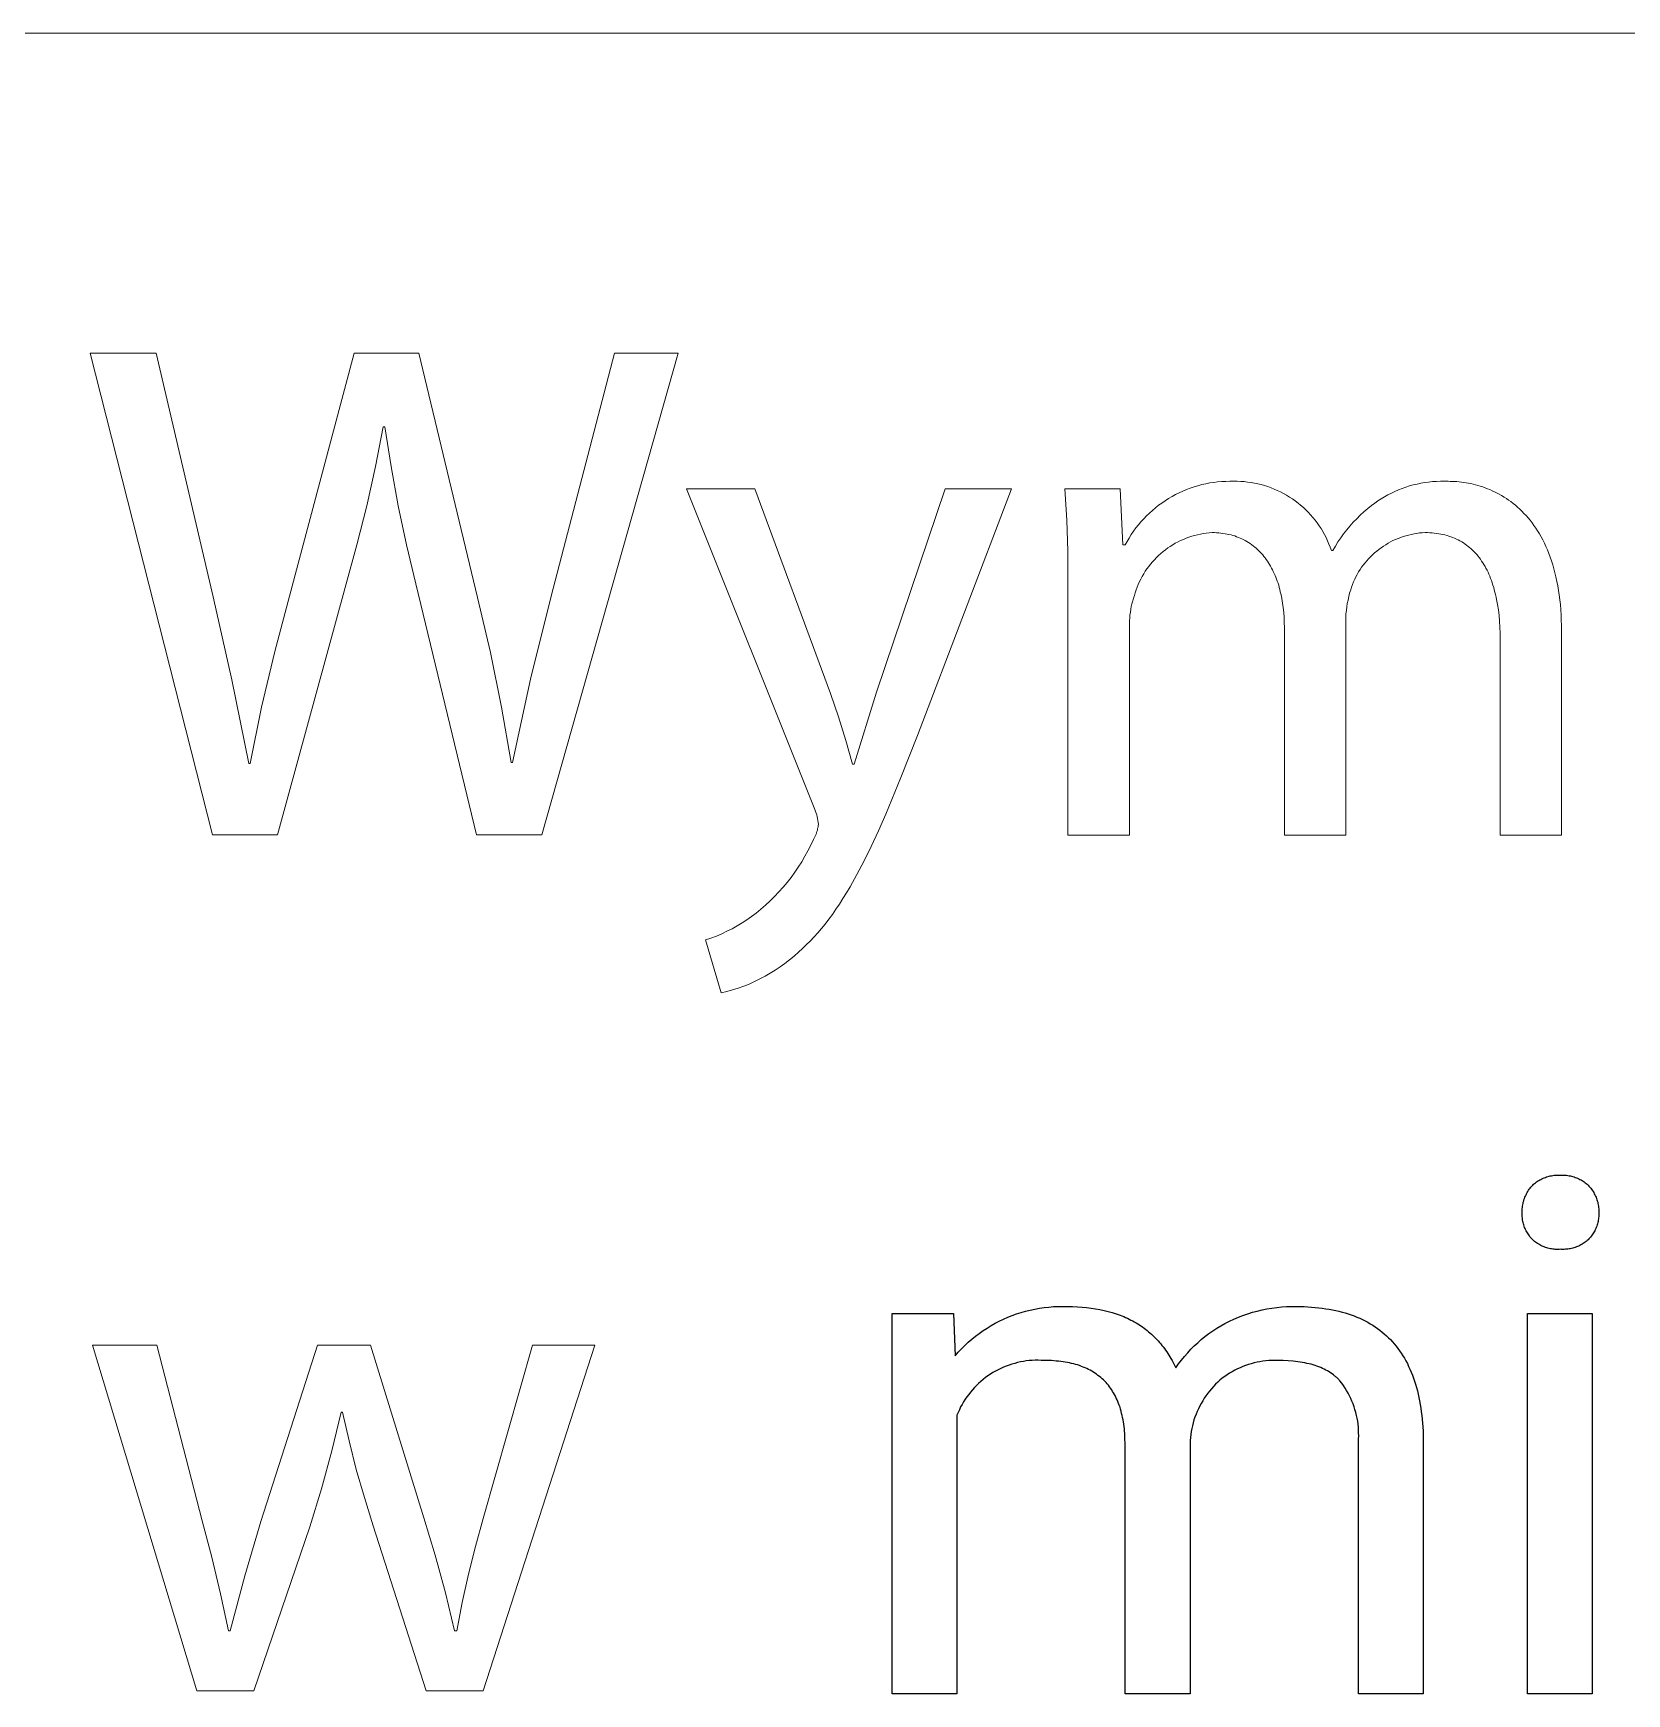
# Model space of a CAD drawing. Header units: millimetres. Extents: x -1576 to 3664, y -445 to 3215.
# Drawn here: x 3228.2 to 3345.2, y 18.5 to 140.3 of the extents above; entities that cross this region are included whole.
import ezdxf

# ---------------------------------------------------------------- set-up
doc = ezdxf.new("R2010")
doc.units = ezdxf.units.MM
doc.header["$MEASUREMENT"] = 0
doc.layers.add('Domyślny', color=7, linetype='Continuous', true_color=0x000000)

msp = doc.modelspace()

# ---------------------------------------------------------------- linework, layer by layer
at = {"layer": 'Domyślny', "color": 18, "lineweight": 15, "true_color": 0x000000}
for p, q in [((3659.29, 140.35), (1684.04, 140.35)), ((3241.35, 81.51), (3232.36, 116.86)), ((3232.36, 116.86), (3237.2, 116.86)), ((3237.2, 116.86), (3241.38, 98.98)), ((3247, 99.03), (3251.73, 116.86)), ((3251.73, 116.86), (3256.49, 116.86)), ((3256.49, 116.86), (3260.8, 98.93)), ((3275.53, 116.86), (3265.52, 81.51)), ((3266.2, 99.03), (3270.85, 116.86)), ((3270.85, 116.86), (3275.53, 116.86)), ((3253.88, 111.45), (3253.31, 108.55)), ((3254, 111.45), (3253.88, 111.45)), ((3254.45, 108.55), (3254, 111.45)), ((3253.31, 108.55), (3252.67, 105.66)), ((3254.98, 105.66), (3254.45, 108.55)), ((3313.98, 107.22), (3314.27, 107.28)), ((3314.27, 107.28), (3314.56, 107.34)), ((3314.56, 107.34), (3314.85, 107.38)), ((3314.85, 107.38), (3315.14, 107.42)), ((3315.14, 107.42), (3315.44, 107.45)), ((3315.44, 107.45), (3315.73, 107.46)), ((3315.73, 107.46), (3316.03, 107.47)), ((3316.03, 107.47), (3316.32, 107.47)), ((3316.32, 107.47), (3316.57, 107.47)), ((3316.57, 107.47), (3316.83, 107.46)), ((3316.83, 107.46), (3317.08, 107.44)), ((3317.08, 107.44), (3317.33, 107.41)), ((3317.33, 107.41), (3317.59, 107.38)), ((3317.59, 107.38), (3317.84, 107.33)), ((3317.84, 107.33), (3318.08, 107.28)), ((3318.08, 107.28), (3318.33, 107.22)), ((3329.5, 107.2), (3329.78, 107.26)), ((3329.78, 107.26), (3330.06, 107.32)), ((3330.06, 107.32), (3330.35, 107.37)), ((3330.35, 107.37), (3330.63, 107.41)), ((3330.63, 107.41), (3330.91, 107.44)), ((3330.91, 107.44), (3331.2, 107.46)), ((3331.2, 107.46), (3331.49, 107.47)), ((3331.49, 107.47), (3331.77, 107.47)), ((3331.77, 107.47), (3332.06, 107.47)), ((3332.06, 107.47), (3332.22, 107.46)), ((3332.22, 107.46), (3332.38, 107.46)), ((3332.38, 107.46), (3332.54, 107.45)), ((3332.54, 107.45), (3332.71, 107.44)), ((3332.71, 107.44), (3332.87, 107.42)), ((3332.87, 107.42), (3333.04, 107.41)), ((3333.04, 107.41), (3333.21, 107.38)), ((3333.21, 107.38), (3333.38, 107.36)), ((3333.38, 107.36), (3333.55, 107.32)), ((3333.55, 107.32), (3333.72, 107.29)), ((3333.72, 107.29), (3333.9, 107.25)), ((3333.9, 107.25), (3334.07, 107.21)), ((3285.52, 83.5), (3276.13, 106.9)), ((3276.13, 106.9), (3281.15, 106.9)), ((3281.15, 106.9), (3286.72, 91.89)), ((3290.09, 92), (3295.13, 106.9)), ((3300, 106.9), (3293.09, 88.8)), ((3295.13, 106.9), (3300, 106.9)), ((3304.06, 104.62), (3303.93, 106.91)), ((3303.93, 106.91), (3307.98, 106.91)), ((3307.98, 106.91), (3308.17, 102.79)), ((3311.04, 105.87), (3311.29, 106.04)), ((3311.29, 106.04), (3311.53, 106.2)), ((3311.53, 106.2), (3311.79, 106.35)), ((3311.79, 106.35), (3312.05, 106.49)), ((3312.05, 106.49), (3312.31, 106.62)), ((3312.31, 106.62), (3312.58, 106.74)), ((3312.58, 106.74), (3312.85, 106.86)), ((3312.85, 106.86), (3313.13, 106.96)), ((3313.13, 106.96), (3313.41, 107.06)), ((3313.41, 107.06), (3313.69, 107.14)), ((3313.69, 107.14), (3313.98, 107.22)), ((3318.33, 107.22), (3318.57, 107.15)), ((3318.57, 107.15), (3318.82, 107.07)), ((3318.82, 107.07), (3319.06, 106.99)), ((3319.06, 106.99), (3319.29, 106.89)), ((3319.29, 106.89), (3319.52, 106.79)), ((3319.52, 106.79), (3319.75, 106.68)), ((3319.75, 106.68), (3319.98, 106.56)), ((3319.98, 106.56), (3320.2, 106.44)), ((3320.2, 106.44), (3320.42, 106.31)), ((3320.42, 106.31), (3320.63, 106.17)), ((3320.63, 106.17), (3320.84, 106.02)), ((3326.91, 106.02), (3327.15, 106.18)), ((3327.15, 106.18), (3327.39, 106.33)), ((3327.39, 106.33), (3327.64, 106.47)), ((3327.64, 106.47), (3327.9, 106.6)), ((3327.9, 106.6), (3328.16, 106.72)), ((3328.16, 106.72), (3328.42, 106.83)), ((3328.42, 106.83), (3328.69, 106.94)), ((3328.69, 106.94), (3328.96, 107.03)), ((3328.96, 107.03), (3329.23, 107.12)), ((3329.23, 107.12), (3329.5, 107.2)), ((3334.07, 107.21), (3334.25, 107.16)), ((3334.25, 107.16), (3334.42, 107.11)), ((3334.42, 107.11), (3334.6, 107.05)), ((3334.6, 107.05), (3334.77, 106.99)), ((3334.77, 106.99), (3334.95, 106.92)), ((3334.95, 106.92), (3335.12, 106.85)), ((3335.12, 106.85), (3335.3, 106.77)), ((3335.3, 106.77), (3335.47, 106.69)), ((3335.47, 106.69), (3335.65, 106.6)), ((3335.65, 106.6), (3335.82, 106.51)), ((3335.82, 106.51), (3335.99, 106.41)), ((3335.99, 106.41), (3336.17, 106.31)), ((3336.17, 106.31), (3336.34, 106.2)), ((3336.34, 106.2), (3336.5, 106.09)), ((3336.5, 106.09), (3336.67, 105.97)), ((3252.67, 105.66), (3251.95, 102.79)), ((3255.59, 102.79), (3254.98, 105.66)), ((3309.71, 104.71), (3309.91, 104.92)), ((3309.91, 104.92), (3310.13, 105.13)), ((3310.13, 105.13), (3310.35, 105.33)), ((3310.35, 105.33), (3310.57, 105.52)), ((3310.57, 105.52), (3310.8, 105.7)), ((3310.8, 105.7), (3311.04, 105.87)), ((3320.84, 106.02), (3321.04, 105.87)), ((3321.04, 105.87), (3321.23, 105.71)), ((3321.23, 105.71), (3321.43, 105.54)), ((3321.43, 105.54), (3321.61, 105.37)), ((3321.61, 105.37), (3321.79, 105.19)), ((3321.79, 105.19), (3321.96, 105)), ((3321.96, 105), (3322.13, 104.81)), ((3322.13, 104.81), (3322.29, 104.61)), ((3325.35, 104.72), (3325.61, 104.98)), ((3325.61, 104.98), (3325.88, 105.22)), ((3325.88, 105.22), (3326.16, 105.46)), ((3326.16, 105.46), (3326.44, 105.69)), ((3326.44, 105.69), (3326.67, 105.86)), ((3326.67, 105.86), (3326.91, 106.02)), ((3336.67, 105.97), (3336.84, 105.84)), ((3336.84, 105.84), (3337, 105.71)), ((3337, 105.71), (3337.16, 105.57)), ((3337.16, 105.57), (3337.32, 105.42)), ((3337.32, 105.42), (3337.48, 105.27)), ((3337.48, 105.27), (3337.63, 105.11)), ((3337.63, 105.11), (3337.78, 104.95)), ((3337.78, 104.95), (3337.93, 104.78)), ((3304.13, 102.33), (3304.06, 104.62)), ((3308.8, 103.55), (3308.96, 103.8)), ((3308.96, 103.8), (3309.14, 104.04)), ((3309.14, 104.04), (3309.32, 104.27)), ((3309.32, 104.27), (3309.51, 104.49)), ((3309.51, 104.49), (3309.71, 104.71)), ((3314.08, 103.63), (3313.87, 103.59)), ((3314.3, 103.66), (3314.08, 103.63)), ((3314.52, 103.68), (3314.3, 103.66)), ((3314.73, 103.7), (3314.52, 103.68)), ((3314.9, 103.7), (3314.73, 103.7)), ((3315.06, 103.69), (3314.9, 103.7)), ((3315.22, 103.68), (3315.06, 103.69)), ((3315.37, 103.66), (3315.22, 103.68)), ((3315.53, 103.64), (3315.37, 103.66)), ((3315.68, 103.62), (3315.53, 103.64)), ((3315.83, 103.59), (3315.68, 103.62)), ((3315.97, 103.56), (3315.83, 103.59)), ((3322.29, 104.61), (3322.44, 104.41)), ((3322.44, 104.41), (3322.59, 104.2)), ((3322.59, 104.2), (3322.73, 103.99)), ((3322.73, 103.99), (3322.86, 103.77)), ((3322.86, 103.77), (3322.99, 103.55)), ((3324.18, 103.32), (3324.39, 103.61)), ((3324.39, 103.61), (3324.62, 103.9)), ((3324.62, 103.9), (3324.85, 104.18)), ((3324.85, 104.18), (3325.09, 104.46)), ((3325.09, 104.46), (3325.35, 104.72)), ((3329.56, 103.61), (3329.36, 103.57)), ((3329.76, 103.64), (3329.56, 103.61)), ((3329.96, 103.67), (3329.76, 103.64)), ((3330.16, 103.69), (3329.96, 103.67)), ((3330.37, 103.7), (3330.16, 103.69)), ((3330.54, 103.7), (3330.37, 103.7)), ((3330.71, 103.69), (3330.54, 103.7)), ((3330.88, 103.68), (3330.71, 103.69)), ((3331.04, 103.66), (3330.88, 103.68)), ((3331.21, 103.64), (3331.04, 103.66)), ((3331.37, 103.62), (3331.21, 103.64)), ((3331.52, 103.59), (3331.37, 103.62)), ((3331.68, 103.56), (3331.52, 103.59)), ((3337.93, 104.78), (3338.08, 104.6)), ((3338.08, 104.6), (3338.22, 104.42)), ((3338.22, 104.42), (3338.36, 104.22)), ((3338.36, 104.22), (3338.5, 104.03)), ((3338.5, 104.03), (3338.63, 103.82)), ((3338.63, 103.82), (3338.76, 103.61)), ((3338.76, 103.61), (3338.89, 103.39)), ((3251.95, 102.79), (3251.15, 99.94)), ((3256.28, 99.94), (3255.59, 102.79)), ((3308.17, 102.79), (3308.35, 102.79)), ((3308.35, 102.79), (3308.49, 103.05)), ((3308.49, 103.05), (3308.64, 103.3)), ((3308.64, 103.3), (3308.8, 103.55)), ((3311.3, 102.44), (3311.13, 102.31)), ((3311.48, 102.57), (3311.3, 102.44)), ((3311.66, 102.69), (3311.48, 102.57)), ((3311.85, 102.81), (3311.66, 102.69)), ((3312.03, 102.92), (3311.85, 102.81)), ((3312.23, 103.02), (3312.03, 102.92)), ((3312.42, 103.12), (3312.23, 103.02)), ((3312.62, 103.2), (3312.42, 103.12)), ((3312.82, 103.29), (3312.62, 103.2)), ((3313.03, 103.36), (3312.82, 103.29)), ((3313.24, 103.43), (3313.03, 103.36)), ((3313.44, 103.49), (3313.24, 103.43)), ((3313.66, 103.54), (3313.44, 103.49)), ((3313.87, 103.59), (3313.66, 103.54)), ((3316.12, 103.53), (3315.97, 103.56)), ((3316.26, 103.49), (3316.12, 103.53)), ((3316.4, 103.45), (3316.26, 103.49)), ((3316.53, 103.4), (3316.4, 103.45)), ((3316.66, 103.35), (3316.53, 103.4)), ((3316.8, 103.29), (3316.66, 103.35)), ((3316.92, 103.24), (3316.8, 103.29)), ((3317.05, 103.17), (3316.92, 103.24)), ((3317.17, 103.11), (3317.05, 103.17)), ((3317.29, 103.04), (3317.17, 103.11)), ((3317.41, 102.97), (3317.29, 103.04)), ((3317.53, 102.89), (3317.41, 102.97)), ((3317.64, 102.81), (3317.53, 102.89)), ((3317.75, 102.73), (3317.64, 102.81)), ((3317.86, 102.64), (3317.75, 102.73)), ((3317.96, 102.55), (3317.86, 102.64)), ((3318.06, 102.46), (3317.96, 102.55)), ((3318.16, 102.36), (3318.06, 102.46)), ((3322.99, 103.55), (3323.1, 103.33)), ((3323.1, 103.33), (3323.21, 103.1)), ((3323.21, 103.1), (3323.31, 102.86)), ((3323.31, 102.86), (3323.41, 102.63)), ((3323.41, 102.63), (3323.49, 102.39)), ((3323.49, 102.39), (3323.6, 102.39)), ((3323.6, 102.39), (3323.78, 102.71)), ((3323.78, 102.71), (3323.97, 103.02)), ((3323.97, 103.02), (3324.18, 103.32)), ((3326.97, 102.47), (3326.82, 102.34)), ((3327.14, 102.59), (3326.97, 102.47)), ((3327.31, 102.7), (3327.14, 102.59)), ((3327.48, 102.81), (3327.31, 102.7)), ((3327.65, 102.92), (3327.48, 102.81)), ((3327.83, 103.02), (3327.65, 102.92)), ((3328.01, 103.11), (3327.83, 103.02)), ((3328.2, 103.19), (3328.01, 103.11)), ((3328.39, 103.27), (3328.2, 103.19)), ((3328.58, 103.34), (3328.39, 103.27)), ((3328.77, 103.41), (3328.58, 103.34)), ((3328.96, 103.47), (3328.77, 103.41)), ((3329.16, 103.52), (3328.96, 103.47)), ((3329.36, 103.57), (3329.16, 103.52)), ((3331.83, 103.53), (3331.68, 103.56)), ((3331.98, 103.49), (3331.83, 103.53)), ((3332.12, 103.44), (3331.98, 103.49)), ((3332.26, 103.39), (3332.12, 103.44)), ((3332.4, 103.34), (3332.26, 103.39)), ((3332.54, 103.28), (3332.4, 103.34)), ((3332.67, 103.22), (3332.54, 103.28)), ((3332.8, 103.16), (3332.67, 103.22)), ((3332.93, 103.09), (3332.8, 103.16)), ((3333.06, 103.02), (3332.93, 103.09)), ((3333.18, 102.94), (3333.06, 103.02)), ((3333.3, 102.86), (3333.18, 102.94)), ((3333.42, 102.78), (3333.3, 102.86)), ((3333.53, 102.69), (3333.42, 102.78)), ((3333.64, 102.6), (3333.53, 102.69)), ((3333.75, 102.51), (3333.64, 102.6)), ((3333.86, 102.41), (3333.75, 102.51)), ((3333.96, 102.31), (3333.86, 102.41)), ((3338.89, 103.39), (3339.01, 103.16)), ((3339.01, 103.16), (3339.13, 102.92)), ((3339.13, 102.92), (3339.24, 102.68)), ((3339.24, 102.68), (3339.35, 102.43)), ((3339.35, 102.43), (3339.45, 102.17)), ((3304.14, 100.03), (3304.13, 102.33)), ((3310.08, 101.21), (3309.95, 101.04)), ((3310.21, 101.39), (3310.08, 101.21)), ((3310.35, 101.55), (3310.21, 101.39)), ((3310.5, 101.71), (3310.35, 101.55)), ((3310.65, 101.87), (3310.5, 101.71)), ((3310.8, 102.02), (3310.65, 101.87)), ((3310.97, 102.17), (3310.8, 102.02)), ((3311.13, 102.31), (3310.97, 102.17)), ((3318.26, 102.26), (3318.16, 102.36)), ((3318.35, 102.16), (3318.26, 102.26)), ((3318.45, 102.06), (3318.35, 102.16)), ((3318.54, 101.95), (3318.45, 102.06)), ((3318.62, 101.84), (3318.54, 101.95)), ((3318.71, 101.72), (3318.62, 101.84)), ((3318.79, 101.6), (3318.71, 101.72)), ((3318.87, 101.48), (3318.79, 101.6)), ((3318.94, 101.36), (3318.87, 101.48)), ((3319.02, 101.23), (3318.94, 101.36)), ((3319.09, 101.1), (3319.02, 101.23)), ((3325.83, 101.31), (3325.71, 101.15)), ((3325.96, 101.47), (3325.83, 101.31)), ((3326.09, 101.63), (3325.96, 101.47)), ((3326.22, 101.78), (3326.09, 101.63)), ((3326.36, 101.93), (3326.22, 101.78)), ((3326.51, 102.07), (3326.36, 101.93)), ((3326.66, 102.21), (3326.51, 102.07)), ((3326.82, 102.34), (3326.66, 102.21)), ((3334.06, 102.2), (3333.96, 102.31)), ((3334.16, 102.09), (3334.06, 102.2)), ((3334.26, 101.98), (3334.16, 102.09)), ((3334.35, 101.86), (3334.26, 101.98)), ((3334.44, 101.74), (3334.35, 101.86)), ((3334.52, 101.61), (3334.44, 101.74)), ((3334.61, 101.49), (3334.52, 101.61)), ((3334.69, 101.36), (3334.61, 101.49)), ((3334.77, 101.22), (3334.69, 101.36)), ((3334.84, 101.08), (3334.77, 101.22)), ((3339.45, 102.17), (3339.55, 101.9)), ((3339.55, 101.9), (3339.65, 101.63)), ((3339.65, 101.63), (3339.74, 101.34)), ((3339.74, 101.34), (3339.82, 101.05)), ((3251.15, 99.94), (3246.11, 81.51)), ((3260.73, 81.51), (3256.28, 99.94)), ((3304.14, 81.5), (3304.14, 100.03)), ((3309.4, 100.1), (3309.31, 99.9)), ((3309.5, 100.29), (3309.4, 100.1)), ((3309.6, 100.48), (3309.5, 100.29)), ((3309.71, 100.67), (3309.6, 100.48)), ((3309.82, 100.86), (3309.71, 100.67)), ((3309.95, 101.04), (3309.82, 100.86)), ((3319.16, 100.97), (3319.09, 101.1)), ((3319.22, 100.84), (3319.16, 100.97)), ((3319.29, 100.7), (3319.22, 100.84)), ((3319.35, 100.56), (3319.29, 100.7)), ((3319.41, 100.42), (3319.35, 100.56)), ((3319.46, 100.28), (3319.41, 100.42)), ((3319.52, 100.13), (3319.46, 100.28)), ((3319.57, 99.98), (3319.52, 100.13)), ((3319.62, 99.83), (3319.57, 99.98)), ((3325.12, 100.08), (3325.04, 99.89)), ((3325.2, 100.27), (3325.12, 100.08)), ((3325.29, 100.45), (3325.2, 100.27)), ((3325.39, 100.63), (3325.29, 100.45)), ((3325.49, 100.81), (3325.39, 100.63)), ((3325.6, 100.98), (3325.49, 100.81)), ((3325.71, 101.15), (3325.6, 100.98)), ((3334.92, 100.94), (3334.84, 101.08)), ((3334.99, 100.79), (3334.92, 100.94)), ((3335.06, 100.65), (3334.99, 100.79)), ((3335.12, 100.49), (3335.06, 100.65)), ((3335.18, 100.34), (3335.12, 100.49)), ((3335.24, 100.18), (3335.18, 100.34)), ((3335.3, 100.02), (3335.24, 100.18)), ((3335.35, 99.85), (3335.3, 100.02)), ((3339.82, 101.05), (3339.9, 100.75)), ((3339.9, 100.75), (3339.98, 100.44)), ((3339.98, 100.44), (3340.04, 100.12)), ((3340.04, 100.12), (3340.11, 99.8)), ((3241.38, 98.98), (3242.77, 92.89)), ((3245.92, 94.97), (3247, 99.03)), ((3260.8, 98.93), (3261.75, 94.91)), ((3264.7, 92.94), (3266.2, 99.03)), ((3308.96, 98.88), (3308.9, 98.68)), ((3309.03, 99.07), (3308.96, 98.88)), ((3309.09, 99.28), (3309.03, 99.07)), ((3309.16, 99.49), (3309.09, 99.28)), ((3309.23, 99.69), (3309.16, 99.49)), ((3309.31, 99.9), (3309.23, 99.69)), ((3319.66, 99.67), (3319.62, 99.83)), ((3319.7, 99.52), (3319.66, 99.67)), ((3319.74, 99.36), (3319.7, 99.52)), ((3319.78, 99.2), (3319.74, 99.36)), ((3319.82, 99.03), (3319.78, 99.2)), ((3319.85, 98.87), (3319.82, 99.03)), ((3319.91, 98.53), (3319.85, 98.87)), ((3324.71, 98.75), (3324.66, 98.5)), ((3324.77, 99.01), (3324.71, 98.75)), ((3324.83, 99.26), (3324.77, 99.01)), ((3324.91, 99.51), (3324.83, 99.26)), ((3324.97, 99.7), (3324.91, 99.51)), ((3325.04, 99.89), (3324.97, 99.7)), ((3335.41, 99.68), (3335.35, 99.85)), ((3335.45, 99.51), (3335.41, 99.68)), ((3335.5, 99.33), (3335.45, 99.51)), ((3335.54, 99.16), (3335.5, 99.33)), ((3335.59, 98.97), (3335.54, 99.16)), ((3335.62, 98.79), (3335.59, 98.97)), ((3335.69, 98.41), (3335.62, 98.79)), ((3340.11, 99.8), (3340.16, 99.46)), ((3340.16, 99.46), (3340.21, 99.12)), ((3340.21, 99.12), (3340.26, 98.77)), ((3340.26, 98.77), (3340.3, 98.41)), ((3308.7, 97.65), (3308.68, 97.45)), ((3308.73, 97.86), (3308.7, 97.65)), ((3308.76, 98.07), (3308.73, 97.86)), ((3308.8, 98.27), (3308.76, 98.07)), ((3308.85, 98.47), (3308.8, 98.27)), ((3308.9, 98.68), (3308.85, 98.47)), ((3319.95, 98.19), (3319.91, 98.53)), ((3319.99, 97.83), (3319.95, 98.19)), ((3320.02, 97.47), (3319.99, 97.83)), ((3324.56, 97.73), (3324.55, 97.47)), ((3324.59, 97.98), (3324.56, 97.73)), ((3324.62, 98.24), (3324.59, 97.98)), ((3324.66, 98.5), (3324.62, 98.24)), ((3335.75, 98.02), (3335.69, 98.41)), ((3335.8, 97.61), (3335.75, 98.02)), ((3335.83, 97.2), (3335.8, 97.61)), ((3340.3, 98.41), (3340.33, 98.03)), ((3340.33, 98.03), (3340.35, 97.65)), ((3340.35, 97.65), (3340.37, 97.26)), ((3308.67, 97.24), (3308.66, 97.03)), ((3308.66, 97.03), (3308.66, 96.82)), ((3308.66, 96.82), (3308.66, 81.5)), ((3308.68, 97.45), (3308.67, 97.24)), ((3320.03, 97.11), (3320.02, 97.47)), ((3320.04, 96.74), (3320.03, 97.11)), ((3320.04, 81.5), (3320.04, 96.74)), ((3324.55, 97.47), (3324.54, 97.21)), ((3324.54, 97.21), (3324.54, 81.5)), ((3335.86, 96.77), (3335.83, 97.2)), ((3335.88, 96.33), (3335.86, 96.77)), ((3335.88, 95.88), (3335.88, 96.33)), ((3340.37, 97.26), (3340.38, 96.87)), ((3340.38, 96.87), (3340.38, 96.46)), ((3340.38, 96.46), (3340.38, 81.5)), ((3335.88, 81.5), (3335.88, 95.88)), ((3244.95, 90.88), (3245.92, 94.97)), ((3261.75, 94.91), (3262.57, 90.88)), ((3242.77, 92.89), (3244, 86.76)), ((3263.37, 86.82), (3264.7, 92.94)), ((3286.72, 91.89), (3287.31, 90.18)), ((3288.45, 86.71), (3290.09, 92)), ((3244.11, 86.76), (3244.95, 90.88)), ((3262.57, 90.88), (3263.26, 86.82)), ((3287.31, 90.18), (3287.85, 88.45)), ((3287.85, 88.45), (3288.34, 86.71)), ((3293.09, 88.8), (3291.89, 85.73)), ((3244, 86.76), (3244.11, 86.76)), ((3263.26, 86.82), (3263.37, 86.82)), ((3288.34, 86.71), (3288.45, 86.71)), ((3291.89, 85.73), (3290.77, 83.03)), ((3285.57, 83.37), (3285.52, 83.5)), ((3285.62, 83.24), (3285.57, 83.37)), ((3285.66, 83.11), (3285.62, 83.24)), ((3285.7, 82.98), (3285.66, 83.11)), ((3285.74, 82.84), (3285.7, 82.98)), ((3290.77, 83.03), (3290.23, 81.81)), ((3285.65, 81.57), (3285.68, 81.67)), ((3285.68, 81.67), (3285.72, 81.77)), ((3285.72, 81.77), (3285.75, 81.87)), ((3285.77, 82.71), (3285.74, 82.84)), ((3285.75, 81.87), (3285.77, 81.98)), ((3285.79, 82.57), (3285.77, 82.71)), ((3285.77, 81.98), (3285.8, 82.08)), ((3285.81, 82.43), (3285.79, 82.57)), ((3285.8, 82.08), (3285.82, 82.19)), ((3285.83, 82.3), (3285.81, 82.43)), ((3285.82, 82.19), (3285.83, 82.3)), ((3290.23, 81.81), (3289.7, 80.67)), ((3246.11, 81.51), (3241.35, 81.51)), ((3265.52, 81.51), (3260.73, 81.51)), ((3285.06, 80.35), (3285.27, 80.76)), ((3285.27, 80.76), (3285.46, 81.18)), ((3285.46, 81.18), (3285.52, 81.27)), ((3285.52, 81.27), (3285.56, 81.37)), ((3285.56, 81.37), (3285.61, 81.47)), ((3285.61, 81.47), (3285.65, 81.57)), ((3289.7, 80.67), (3289.18, 79.6)), ((3308.66, 81.5), (3304.14, 81.5)), ((3324.54, 81.5), (3320.04, 81.5)), ((3340.38, 81.5), (3335.88, 81.5)), ((3284.35, 79.15), (3284.6, 79.54)), ((3284.6, 79.54), (3284.84, 79.94)), ((3284.84, 79.94), (3285.06, 80.35)), ((3289.18, 79.6), (3288.66, 78.61)), ((3283.24, 77.67), (3283.54, 78.03)), ((3283.54, 78.03), (3283.82, 78.39)), ((3283.82, 78.39), (3284.09, 78.77)), ((3284.09, 78.77), (3284.35, 79.15)), ((3288.66, 78.61), (3288.15, 77.69)), ((3282.28, 76.67), (3282.61, 76.99)), ((3282.61, 76.99), (3282.93, 77.33)), ((3282.93, 77.33), (3283.24, 77.67)), ((3287.63, 76.84), (3287.37, 76.44)), ((3287.89, 77.26), (3287.63, 76.84)), ((3288.15, 77.69), (3287.89, 77.26)), ((3280.92, 75.53), (3281.26, 75.78)), ((3281.26, 75.78), (3281.59, 76.05)), ((3281.59, 76.05), (3281.94, 76.35)), ((3281.94, 76.35), (3282.28, 76.67)), ((3286.85, 75.68), (3286.59, 75.32)), ((3287.11, 76.05), (3286.85, 75.68)), ((3287.37, 76.44), (3287.11, 76.05)), ((3278.73, 74.26), (3279.11, 74.44)), ((3279.11, 74.44), (3279.49, 74.63)), ((3279.49, 74.63), (3279.86, 74.84)), ((3279.86, 74.84), (3280.22, 75.05)), ((3280.22, 75.05), (3280.58, 75.29)), ((3280.58, 75.29), (3280.92, 75.53)), ((3286.05, 74.64), (3285.78, 74.32)), ((3286.32, 74.97), (3286.05, 74.64)), ((3286.59, 75.32), (3286.32, 74.97)), ((3277.54, 73.8), (3277.94, 73.94)), ((3278.69, 69.91), (3277.54, 73.8)), ((3277.94, 73.94), (3278.34, 74.09)), ((3278.34, 74.09), (3278.73, 74.26)), ((3284.66, 73.17), (3284.37, 72.91)), ((3284.94, 73.44), (3284.66, 73.17)), ((3285.23, 73.72), (3284.94, 73.44)), ((3285.51, 74.02), (3285.23, 73.72)), ((3285.78, 74.32), (3285.51, 74.02)), ((3283.37, 72.08), (3283.02, 71.83)), ((3283.71, 72.34), (3283.37, 72.08)), ((3284.04, 72.62), (3283.71, 72.34)), ((3284.37, 72.91), (3284.04, 72.62)), ((3281.14, 70.75), (3280.75, 70.57)), ((3281.53, 70.94), (3281.14, 70.75)), ((3281.92, 71.14), (3281.53, 70.94)), ((3282.29, 71.36), (3281.92, 71.14)), ((3282.66, 71.59), (3282.29, 71.36)), ((3283.02, 71.83), (3282.66, 71.59)), ((3279.11, 70.01), (3278.69, 69.91)), ((3279.53, 70.13), (3279.11, 70.01)), ((3279.94, 70.27), (3279.53, 70.13)), ((3280.35, 70.41), (3279.94, 70.27)), ((3280.75, 70.57), (3280.35, 70.41)), ((3240.19, 18.69), (3232.53, 44.07)), ((3232.53, 44.07), (3237.26, 44.07)), ((3237.26, 44.07), (3240.59, 31.18)), ((3244.9, 31.13), (3249.06, 44.07)), ((3249.06, 44.07), (3252.93, 44.07)), ((3252.93, 44.07), (3256.86, 31.39)), ((3261.22, 31.34), (3264.83, 44.07)), ((3269.4, 44.07), (3261.22, 18.69)), ((3264.83, 44.07), (3269.4, 44.07)), ((3250.78, 39.15), (3250.11, 36.32)), ((3250.89, 39.15), (3250.78, 39.15)), ((3251.37, 37.05), (3250.89, 39.15)), ((3251.9, 34.95), (3251.37, 37.05)), ((3250.11, 36.32), (3249.34, 33.52)), ((3252.49, 32.88), (3251.9, 34.95)), ((3249.34, 33.52), (3248.48, 30.74)), ((3253.14, 30.81), (3252.49, 32.88)), ((3240.59, 31.18), (3241.3, 28.5)), ((3243.71, 27.13), (3244.9, 31.13)), ((3248.48, 30.74), (3244.38, 18.69)), ((3257.03, 18.69), (3253.14, 30.81)), ((3256.86, 31.39), (3257.69, 28.65)), ((3260.65, 29.3), (3261.22, 31.34)), ((3260.14, 27.25), (3260.65, 29.3)), ((3241.3, 28.5), (3241.94, 25.81)), ((3257.69, 28.65), (3258.45, 25.89)), ((3242.65, 23.1), (3243.71, 27.13)), ((3259.68, 25.18), (3260.14, 27.25)), ((3241.94, 25.81), (3242.51, 23.1)), ((3258.45, 25.89), (3259.12, 23.1)), ((3259.28, 23.1), (3259.68, 25.18)), ((3242.51, 23.1), (3242.65, 23.1)), ((3259.12, 23.1), (3259.28, 23.1)), ((3244.38, 18.69), (3240.19, 18.69)), ((3261.22, 18.69), (3257.03, 18.69))]:
    msp.add_line(p, q, dxfattribs=at)
at = {"layer": 'Domyślny'}
for p, q in [((3338.55, 56.04), (3338.63, 56.09)), ((3338.63, 56.09), (3338.71, 56.14)), ((3338.71, 56.14), (3338.79, 56.19)), ((3338.79, 56.19), (3338.87, 56.23)), ((3338.87, 56.23), (3338.95, 56.28)), ((3338.95, 56.28), (3339.03, 56.31)), ((3339.03, 56.31), (3339.12, 56.35)), ((3339.12, 56.35), (3339.21, 56.38)), ((3339.21, 56.38), (3339.29, 56.41)), ((3339.29, 56.41), (3339.38, 56.44)), ((3339.38, 56.44), (3339.47, 56.46)), ((3339.47, 56.46), (3339.56, 56.48)), ((3339.56, 56.48), (3339.65, 56.5)), ((3339.65, 56.5), (3339.74, 56.52)), ((3339.74, 56.52), (3339.84, 56.53)), ((3339.84, 56.53), (3339.93, 56.53)), ((3339.93, 56.53), (3340.02, 56.54)), ((3340.02, 56.54), (3340.11, 56.54)), ((3340.11, 56.54), (3340.21, 56.54)), ((3340.21, 56.54), (3340.3, 56.53)), ((3340.3, 56.53), (3340.39, 56.54)), ((3340.39, 56.54), (3340.48, 56.54)), ((3340.48, 56.54), (3340.58, 56.54)), ((3340.58, 56.54), (3340.67, 56.53)), ((3340.67, 56.53), (3340.76, 56.53)), ((3340.76, 56.53), (3340.85, 56.51)), ((3340.85, 56.51), (3340.95, 56.5)), ((3340.95, 56.5), (3341.04, 56.48)), ((3341.04, 56.48), (3341.13, 56.46)), ((3341.13, 56.46), (3341.22, 56.44)), ((3341.22, 56.44), (3341.31, 56.41)), ((3341.31, 56.41), (3341.39, 56.38)), ((3341.39, 56.38), (3341.48, 56.35)), ((3341.48, 56.35), (3341.57, 56.31)), ((3341.57, 56.31), (3341.65, 56.27)), ((3341.65, 56.27), (3341.73, 56.23)), ((3341.73, 56.23), (3341.82, 56.19)), ((3341.82, 56.19), (3341.9, 56.14)), ((3341.9, 56.14), (3341.97, 56.09)), ((3341.97, 56.09), (3342.05, 56.04)), ((3337.67, 54.83), (3337.7, 54.92)), ((3337.7, 54.92), (3337.74, 55.01)), ((3337.74, 55.01), (3337.78, 55.1)), ((3337.78, 55.1), (3337.82, 55.18)), ((3337.82, 55.18), (3337.87, 55.27)), ((3337.87, 55.27), (3337.92, 55.35)), ((3337.92, 55.35), (3337.97, 55.43)), ((3337.97, 55.43), (3338.02, 55.51)), ((3338.02, 55.51), (3338.08, 55.59)), ((3338.08, 55.59), (3338.14, 55.66)), ((3338.14, 55.66), (3338.2, 55.74)), ((3338.2, 55.74), (3338.27, 55.8)), ((3338.27, 55.8), (3338.34, 55.87)), ((3338.34, 55.87), (3338.41, 55.93)), ((3338.41, 55.93), (3338.48, 55.98)), ((3338.48, 55.98), (3338.55, 56.04)), ((3342.05, 56.04), (3342.13, 55.98)), ((3342.13, 55.98), (3342.2, 55.93)), ((3342.2, 55.93), (3342.27, 55.87)), ((3342.27, 55.87), (3342.34, 55.8)), ((3342.34, 55.8), (3342.4, 55.74)), ((3342.4, 55.74), (3342.47, 55.66)), ((3342.47, 55.66), (3342.53, 55.59)), ((3342.53, 55.59), (3342.59, 55.51)), ((3342.59, 55.51), (3342.64, 55.43)), ((3342.64, 55.43), (3342.7, 55.35)), ((3342.7, 55.35), (3342.75, 55.27)), ((3342.75, 55.27), (3342.79, 55.18)), ((3342.79, 55.18), (3342.84, 55.1)), ((3342.84, 55.1), (3342.88, 55.01)), ((3342.88, 55.01), (3342.92, 54.92)), ((3342.92, 54.92), (3342.95, 54.83)), ((3337.5, 54.08), (3337.51, 54.17)), ((3337.5, 53.98), (3337.5, 54.08)), ((3337.5, 53.88), (3337.5, 53.98)), ((3337.5, 53.79), (3337.5, 53.88)), ((3337.5, 53.7), (3337.5, 53.79)), ((3337.5, 53.6), (3337.5, 53.7)), ((3337.51, 54.17), (3337.52, 54.27)), ((3337.52, 54.27), (3337.54, 54.36)), ((3337.54, 54.36), (3337.56, 54.46)), ((3337.56, 54.46), (3337.58, 54.55)), ((3337.58, 54.55), (3337.61, 54.65)), ((3337.61, 54.65), (3337.63, 54.74)), ((3337.63, 54.74), (3337.67, 54.83)), ((3342.95, 54.83), (3342.98, 54.74)), ((3342.98, 54.74), (3343.01, 54.65)), ((3343.01, 54.65), (3343.04, 54.55)), ((3343.04, 54.55), (3343.06, 54.46)), ((3343.06, 54.46), (3343.08, 54.37)), ((3343.08, 54.37), (3343.09, 54.27)), ((3343.09, 54.27), (3343.11, 54.17)), ((3343.11, 54.17), (3343.12, 54.08)), ((3343.12, 54.08), (3343.12, 53.98)), ((3343.12, 53.98), (3343.12, 53.88)), ((3343.12, 53.88), (3343.12, 53.79)), ((3343.12, 53.79), (3343.12, 53.7)), ((3343.12, 53.7), (3343.12, 53.6)), ((3337.5, 53.51), (3337.5, 53.6)), ((3337.51, 53.42), (3337.5, 53.51)), ((3337.52, 53.33), (3337.51, 53.42)), ((3337.53, 53.24), (3337.52, 53.33)), ((3337.55, 53.15), (3337.53, 53.24)), ((3337.57, 53.06), (3337.55, 53.15)), ((3337.59, 52.97), (3337.57, 53.06)), ((3337.62, 52.89), (3337.59, 52.97)), ((3337.65, 52.8), (3337.62, 52.89)), ((3337.68, 52.71), (3337.65, 52.8)), ((3337.71, 52.63), (3337.68, 52.71)), ((3337.75, 52.55), (3337.71, 52.63)), ((3337.79, 52.46), (3337.75, 52.55)), ((3337.83, 52.38), (3337.79, 52.46)), ((3342.82, 52.46), (3342.78, 52.38)), ((3342.86, 52.54), (3342.82, 52.46)), ((3342.9, 52.63), (3342.86, 52.54)), ((3342.94, 52.71), (3342.9, 52.63)), ((3342.97, 52.8), (3342.94, 52.71)), ((3343, 52.89), (3342.97, 52.8)), ((3343.02, 52.97), (3343, 52.89)), ((3343.05, 53.06), (3343.02, 52.97)), ((3343.07, 53.15), (3343.05, 53.06)), ((3343.08, 53.24), (3343.07, 53.15)), ((3343.1, 53.33), (3343.08, 53.24)), ((3343.11, 53.42), (3343.1, 53.33)), ((3343.12, 53.51), (3343.11, 53.42)), ((3343.12, 53.6), (3343.12, 53.51)), ((3337.88, 52.3), (3337.83, 52.38)), ((3337.93, 52.23), (3337.88, 52.3)), ((3337.98, 52.15), (3337.93, 52.23)), ((3338.03, 52.08), (3337.98, 52.15)), ((3338.09, 52), (3338.03, 52.08)), ((3338.14, 51.93), (3338.09, 52)), ((3338.2, 51.86), (3338.14, 51.93)), ((3338.27, 51.8), (3338.2, 51.86)), ((3338.34, 51.74), (3338.27, 51.8)), ((3338.41, 51.68), (3338.34, 51.74)), ((3338.48, 51.63), (3338.41, 51.68)), ((3338.56, 51.57), (3338.48, 51.63)), ((3338.63, 51.52), (3338.56, 51.57)), ((3338.71, 51.47), (3338.63, 51.52)), ((3338.79, 51.43), (3338.71, 51.47)), ((3338.87, 51.38), (3338.79, 51.43)), ((3338.96, 51.34), (3338.87, 51.38)), ((3339.04, 51.31), (3338.96, 51.34)), ((3339.12, 51.27), (3339.04, 51.31)), ((3339.21, 51.24), (3339.12, 51.27)), ((3339.3, 51.21), (3339.21, 51.24)), ((3339.39, 51.18), (3339.3, 51.21)), ((3341.21, 51.19), (3341.12, 51.16)), ((3341.3, 51.21), (3341.21, 51.19)), ((3341.39, 51.24), (3341.3, 51.21)), ((3341.48, 51.27), (3341.39, 51.24)), ((3341.56, 51.31), (3341.48, 51.27)), ((3341.65, 51.34), (3341.56, 51.31)), ((3341.73, 51.38), (3341.65, 51.34)), ((3341.81, 51.43), (3341.73, 51.38)), ((3341.89, 51.47), (3341.81, 51.43)), ((3341.97, 51.52), (3341.89, 51.47)), ((3342.05, 51.57), (3341.97, 51.52)), ((3342.12, 51.63), (3342.05, 51.57)), ((3342.2, 51.68), (3342.12, 51.63)), ((3342.27, 51.74), (3342.2, 51.68)), ((3342.34, 51.8), (3342.27, 51.74)), ((3342.4, 51.86), (3342.34, 51.8)), ((3342.47, 51.93), (3342.4, 51.86)), ((3342.52, 52), (3342.47, 51.93)), ((3342.58, 52.08), (3342.52, 52)), ((3342.63, 52.15), (3342.58, 52.08)), ((3342.69, 52.23), (3342.63, 52.15)), ((3342.73, 52.3), (3342.69, 52.23)), ((3342.78, 52.38), (3342.73, 52.3)), ((3339.48, 51.16), (3339.39, 51.18)), ((3339.57, 51.14), (3339.48, 51.16)), ((3339.66, 51.13), (3339.57, 51.14)), ((3339.75, 51.11), (3339.66, 51.13)), ((3339.84, 51.1), (3339.75, 51.11)), ((3339.93, 51.09), (3339.84, 51.1)), ((3340.02, 51.09), (3339.93, 51.09)), ((3340.11, 51.09), (3340.02, 51.09)), ((3340.21, 51.09), (3340.11, 51.09)), ((3340.3, 51.1), (3340.21, 51.09)), ((3340.39, 51.09), (3340.3, 51.1)), ((3340.48, 51.09), (3340.39, 51.09)), ((3340.57, 51.09), (3340.48, 51.09)), ((3340.67, 51.1), (3340.57, 51.09)), ((3340.76, 51.1), (3340.67, 51.1)), ((3340.85, 51.11), (3340.76, 51.1)), ((3340.94, 51.13), (3340.85, 51.11)), ((3341.03, 51.14), (3340.94, 51.13)), ((3341.12, 51.16), (3341.03, 51.14)), ((3291.25, 18.48), (3291.25, 46.4)), ((3291.25, 46.4), (3295.74, 46.4)), ((3295.74, 46.4), (3295.87, 43.29)), ((3300.06, 46.24), (3300.38, 46.36)), ((3300.38, 46.36), (3300.71, 46.46)), ((3300.71, 46.46), (3301.04, 46.56)), ((3301.04, 46.56), (3301.38, 46.64)), ((3301.38, 46.64), (3301.72, 46.71)), ((3301.72, 46.71), (3302.06, 46.77)), ((3302.06, 46.77), (3302.4, 46.82)), ((3302.4, 46.82), (3302.74, 46.86)), ((3302.74, 46.86), (3303.09, 46.89)), ((3303.09, 46.89), (3303.43, 46.9)), ((3303.43, 46.9), (3303.78, 46.9)), ((3303.78, 46.9), (3304.12, 46.9)), ((3304.12, 46.9), (3304.48, 46.89)), ((3304.48, 46.89), (3304.84, 46.88)), ((3304.84, 46.88), (3305.18, 46.86)), ((3305.18, 46.86), (3305.52, 46.83)), ((3305.52, 46.83), (3305.85, 46.79)), ((3305.85, 46.79), (3306.18, 46.74)), ((3306.18, 46.74), (3306.5, 46.68)), ((3306.5, 46.68), (3306.81, 46.62)), ((3306.81, 46.62), (3307.11, 46.54)), ((3307.11, 46.54), (3307.4, 46.46)), ((3307.4, 46.46), (3307.69, 46.37)), ((3307.69, 46.37), (3307.83, 46.32)), ((3307.83, 46.32), (3307.97, 46.26)), ((3317, 46.25), (3317.35, 46.37)), ((3317.35, 46.37), (3317.69, 46.48)), ((3317.69, 46.48), (3318.05, 46.57)), ((3318.05, 46.57), (3318.4, 46.66)), ((3318.4, 46.66), (3318.76, 46.73)), ((3318.76, 46.73), (3319.12, 46.79)), ((3319.12, 46.79), (3319.48, 46.83)), ((3319.48, 46.83), (3319.84, 46.87)), ((3319.84, 46.87), (3320.2, 46.89)), ((3320.2, 46.89), (3320.57, 46.9)), ((3320.57, 46.9), (3320.93, 46.9)), ((3320.93, 46.9), (3321.49, 46.89)), ((3321.49, 46.89), (3321.77, 46.87)), ((3321.77, 46.87), (3322.04, 46.86)), ((3322.04, 46.86), (3322.3, 46.84)), ((3322.3, 46.84), (3322.57, 46.81)), ((3322.57, 46.81), (3322.82, 46.78)), ((3322.82, 46.78), (3323.08, 46.74)), ((3323.08, 46.74), (3323.32, 46.7)), ((3323.32, 46.7), (3323.57, 46.66)), ((3323.57, 46.66), (3323.81, 46.61)), ((3323.81, 46.61), (3324.04, 46.55)), ((3324.04, 46.55), (3324.28, 46.49)), ((3324.28, 46.49), (3324.5, 46.43)), ((3324.5, 46.43), (3324.72, 46.36)), ((3324.72, 46.36), (3324.94, 46.29)), ((3337.88, 18.48), (3337.88, 46.4)), ((3337.88, 46.4), (3342.64, 46.4)), ((3342.64, 46.4), (3342.64, 18.48)), ((3297.64, 44.93), (3297.92, 45.13)), ((3297.92, 45.13), (3298.21, 45.32)), ((3298.21, 45.32), (3298.5, 45.5)), ((3298.5, 45.5), (3298.8, 45.67)), ((3298.8, 45.67), (3299.11, 45.83)), ((3299.11, 45.83), (3299.42, 45.97)), ((3299.42, 45.97), (3299.74, 46.11)), ((3299.74, 46.11), (3300.06, 46.24)), ((3307.97, 46.26), (3308.11, 46.21)), ((3308.11, 46.21), (3308.25, 46.16)), ((3308.25, 46.16), (3308.38, 46.1)), ((3308.38, 46.1), (3308.51, 46.04)), ((3308.51, 46.04), (3308.64, 45.97)), ((3308.64, 45.97), (3308.77, 45.91)), ((3308.77, 45.91), (3308.9, 45.84)), ((3308.9, 45.84), (3309.02, 45.77)), ((3309.02, 45.77), (3309.15, 45.7)), ((3309.15, 45.7), (3309.27, 45.63)), ((3309.27, 45.63), (3309.39, 45.55)), ((3309.39, 45.55), (3309.51, 45.48)), ((3309.51, 45.48), (3309.62, 45.4)), ((3309.62, 45.4), (3309.74, 45.31)), ((3309.74, 45.31), (3309.85, 45.23)), ((3309.85, 45.23), (3309.96, 45.14)), ((3309.96, 45.14), (3310.07, 45.05)), ((3314.49, 44.91), (3314.78, 45.11)), ((3314.78, 45.11), (3315.07, 45.3)), ((3315.07, 45.3), (3315.37, 45.49)), ((3315.37, 45.49), (3315.67, 45.66)), ((3315.67, 45.66), (3316, 45.82)), ((3316, 45.82), (3316.33, 45.98)), ((3316.33, 45.98), (3316.66, 46.12)), ((3316.66, 46.12), (3317, 46.25)), ((3324.94, 46.29), (3325.16, 46.21)), ((3325.16, 46.21), (3325.36, 46.13)), ((3325.36, 46.13), (3325.57, 46.04)), ((3325.57, 46.04), (3325.77, 45.95)), ((3325.77, 45.95), (3325.97, 45.85)), ((3325.97, 45.85), (3326.16, 45.75)), ((3326.16, 45.75), (3326.34, 45.64)), ((3326.34, 45.64), (3326.53, 45.53)), ((3326.53, 45.53), (3326.71, 45.41)), ((3326.71, 45.41), (3326.88, 45.29)), ((3326.88, 45.29), (3327.05, 45.17)), ((3327.05, 45.17), (3327.21, 45.03)), ((3296.34, 43.8), (3296.58, 44.04)), ((3296.58, 44.04), (3296.83, 44.28)), ((3296.83, 44.28), (3297.09, 44.5)), ((3297.09, 44.5), (3297.36, 44.72)), ((3297.36, 44.72), (3297.64, 44.93)), ((3310.07, 45.05), (3310.17, 44.96)), ((3310.17, 44.96), (3310.28, 44.87)), ((3310.28, 44.87), (3310.38, 44.78)), ((3310.38, 44.78), (3310.48, 44.68)), ((3310.48, 44.68), (3310.58, 44.58)), ((3310.58, 44.58), (3310.68, 44.48)), ((3310.68, 44.48), (3310.78, 44.37)), ((3310.78, 44.37), (3310.87, 44.27)), ((3310.87, 44.27), (3310.96, 44.16)), ((3310.96, 44.16), (3311.05, 44.05)), ((3311.05, 44.05), (3311.14, 43.93)), ((3311.14, 43.93), (3311.23, 43.82)), ((3313.17, 43.76), (3313.42, 44.01)), ((3313.42, 44.01), (3313.68, 44.24)), ((3313.68, 44.24), (3313.94, 44.47)), ((3313.94, 44.47), (3314.21, 44.7)), ((3314.21, 44.7), (3314.49, 44.91)), ((3327.21, 45.03), (3327.37, 44.9)), ((3327.37, 44.9), (3327.53, 44.76)), ((3327.53, 44.76), (3327.68, 44.61)), ((3327.68, 44.61), (3327.83, 44.47)), ((3327.83, 44.47), (3327.97, 44.31)), ((3327.97, 44.31), (3328.11, 44.15)), ((3328.11, 44.15), (3328.25, 43.99)), ((3328.25, 43.99), (3328.38, 43.82)), ((3295.87, 43.29), (3296.1, 43.55)), ((3296.1, 43.55), (3296.34, 43.8)), ((3300.03, 42.67), (3299.82, 42.6)), ((3300.24, 42.73), (3300.03, 42.67)), ((3300.45, 42.79), (3300.24, 42.73)), ((3300.66, 42.83), (3300.45, 42.79)), ((3300.88, 42.87), (3300.66, 42.83)), ((3301.09, 42.91), (3300.88, 42.87)), ((3301.31, 42.93), (3301.09, 42.91)), ((3301.53, 42.95), (3301.31, 42.93)), ((3301.75, 42.96), (3301.53, 42.95)), ((3301.96, 42.96), (3301.75, 42.96)), ((3302.18, 42.95), (3301.96, 42.96)), ((3302.4, 42.94), (3302.18, 42.95)), ((3302.77, 42.94), (3302.4, 42.94)), ((3302.94, 42.93), (3302.77, 42.94)), ((3303.12, 42.92), (3302.94, 42.93)), ((3303.29, 42.9), (3303.12, 42.92)), ((3303.46, 42.89), (3303.29, 42.9)), ((3303.63, 42.87), (3303.46, 42.89)), ((3303.79, 42.85), (3303.63, 42.87)), ((3303.95, 42.82), (3303.79, 42.85)), ((3304.11, 42.79), (3303.95, 42.82)), ((3304.27, 42.76), (3304.11, 42.79)), ((3304.42, 42.73), (3304.27, 42.76)), ((3304.57, 42.69), (3304.42, 42.73)), ((3304.71, 42.65), (3304.57, 42.69)), ((3311.23, 43.82), (3311.31, 43.7)), ((3311.31, 43.7), (3311.4, 43.58)), ((3311.4, 43.58), (3311.48, 43.46)), ((3311.48, 43.46), (3311.56, 43.34)), ((3311.56, 43.34), (3311.64, 43.21)), ((3311.64, 43.21), (3311.71, 43.08)), ((3311.71, 43.08), (3311.79, 42.95)), ((3311.79, 42.95), (3311.93, 42.69)), ((3311.93, 42.69), (3312.06, 42.41)), ((3312.06, 42.41), (3312.27, 42.69)), ((3312.27, 42.69), (3312.48, 42.97)), ((3312.48, 42.97), (3312.7, 43.24)), ((3312.7, 43.24), (3312.94, 43.5)), ((3312.94, 43.5), (3313.17, 43.76)), ((3317.61, 42.7), (3317.4, 42.64)), ((3317.82, 42.76), (3317.61, 42.7)), ((3318.03, 42.81), (3317.82, 42.76)), ((3318.24, 42.85), (3318.03, 42.81)), ((3318.46, 42.88), (3318.24, 42.85)), ((3318.67, 42.91), (3318.46, 42.88)), ((3318.89, 42.93), (3318.67, 42.91)), ((3319.11, 42.94), (3318.89, 42.93)), ((3319.33, 42.95), (3319.11, 42.94)), ((3319.54, 42.94), (3319.33, 42.95)), ((3319.94, 42.94), (3319.54, 42.94)), ((3320.32, 42.92), (3319.94, 42.94)), ((3320.68, 42.89), (3320.32, 42.92)), ((3320.86, 42.87), (3320.68, 42.89)), ((3321.03, 42.85), (3320.86, 42.87)), ((3321.2, 42.82), (3321.03, 42.85)), ((3321.37, 42.8), (3321.2, 42.82)), ((3321.53, 42.77), (3321.37, 42.8)), ((3321.69, 42.73), (3321.53, 42.77)), ((3321.85, 42.7), (3321.69, 42.73)), ((3322, 42.66), (3321.85, 42.7)), ((3322.15, 42.61), (3322, 42.66)), ((3328.38, 43.82), (3328.5, 43.65)), ((3328.5, 43.65), (3328.62, 43.47)), ((3328.62, 43.47), (3328.74, 43.29)), ((3328.74, 43.29), (3328.85, 43.1)), ((3328.85, 43.1), (3328.96, 42.91)), ((3328.96, 42.91), (3329.07, 42.71)), ((3329.07, 42.71), (3329.16, 42.51)), ((3297.92, 41.54), (3297.75, 41.4)), ((3298.09, 41.68), (3297.92, 41.54)), ((3298.27, 41.81), (3298.09, 41.68)), ((3298.45, 41.93), (3298.27, 41.81)), ((3298.63, 42.05), (3298.45, 41.93)), ((3298.82, 42.16), (3298.63, 42.05)), ((3299.02, 42.26), (3298.82, 42.16)), ((3299.21, 42.36), (3299.02, 42.26)), ((3299.41, 42.44), (3299.21, 42.36)), ((3299.61, 42.53), (3299.41, 42.44)), ((3299.82, 42.6), (3299.61, 42.53)), ((3304.86, 42.61), (3304.71, 42.65)), ((3305, 42.56), (3304.86, 42.61)), ((3305.14, 42.51), (3305, 42.56)), ((3305.27, 42.46), (3305.14, 42.51)), ((3305.4, 42.4), (3305.27, 42.46)), ((3305.53, 42.35), (3305.4, 42.4)), ((3305.66, 42.28), (3305.53, 42.35)), ((3305.78, 42.22), (3305.66, 42.28)), ((3305.9, 42.15), (3305.78, 42.22)), ((3306.02, 42.08), (3305.9, 42.15)), ((3306.13, 42.01), (3306.02, 42.08)), ((3306.24, 41.93), (3306.13, 42.01)), ((3306.35, 41.85), (3306.24, 41.93)), ((3306.46, 41.77), (3306.35, 41.85)), ((3306.56, 41.69), (3306.46, 41.77)), ((3306.66, 41.6), (3306.56, 41.69)), ((3306.76, 41.51), (3306.66, 41.6)), ((3306.85, 41.41), (3306.76, 41.51)), ((3315.31, 41.49), (3315.15, 41.35)), ((3315.48, 41.63), (3315.31, 41.49)), ((3315.66, 41.76), (3315.48, 41.63)), ((3315.83, 41.88), (3315.66, 41.76)), ((3316.02, 42), (3315.83, 41.88)), ((3316.2, 42.11), (3316.02, 42)), ((3316.4, 42.22), (3316.2, 42.11)), ((3316.59, 42.32), (3316.4, 42.22)), ((3316.79, 42.41), (3316.59, 42.32)), ((3316.99, 42.49), (3316.79, 42.41)), ((3317.19, 42.57), (3316.99, 42.49)), ((3317.4, 42.64), (3317.19, 42.57)), ((3322.29, 42.57), (3322.15, 42.61)), ((3322.43, 42.52), (3322.29, 42.57)), ((3322.57, 42.47), (3322.43, 42.52)), ((3322.71, 42.42), (3322.57, 42.47)), ((3322.84, 42.36), (3322.71, 42.42)), ((3322.96, 42.3), (3322.84, 42.36)), ((3323.09, 42.24), (3322.96, 42.3)), ((3323.2, 42.17), (3323.09, 42.24)), ((3323.32, 42.1), (3323.2, 42.17)), ((3323.43, 42.03), (3323.32, 42.1)), ((3323.54, 41.96), (3323.43, 42.03)), ((3323.65, 41.88), (3323.54, 41.96)), ((3323.7, 41.84), (3323.65, 41.88)), ((3323.75, 41.8), (3323.7, 41.84)), ((3323.8, 41.76), (3323.75, 41.8)), ((3323.84, 41.72), (3323.8, 41.76)), ((3323.89, 41.68), (3323.84, 41.72)), ((3323.94, 41.63), (3323.89, 41.68)), ((3323.98, 41.59), (3323.94, 41.63)), ((3324.03, 41.55), (3323.98, 41.59)), ((3324.07, 41.5), (3324.03, 41.55)), ((3324.12, 41.45), (3324.07, 41.5)), ((3324.25, 41.28), (3324.12, 41.45)), ((3329.16, 42.51), (3329.26, 42.3)), ((3329.26, 42.3), (3329.35, 42.09)), ((3329.35, 42.09), (3329.44, 41.87)), ((3329.44, 41.87), (3329.52, 41.65)), ((3329.52, 41.65), (3329.59, 41.43)), ((3296.73, 40.27), (3296.6, 40.09)), ((3296.86, 40.45), (3296.73, 40.27)), ((3296.99, 40.62), (3296.86, 40.45)), ((3297.13, 40.79), (3296.99, 40.62)), ((3297.28, 40.95), (3297.13, 40.79)), ((3297.43, 41.11), (3297.28, 40.95)), ((3297.59, 41.26), (3297.43, 41.11)), ((3297.75, 41.4), (3297.59, 41.26)), ((3306.95, 41.32), (3306.85, 41.41)), ((3307.03, 41.22), (3306.95, 41.32)), ((3307.12, 41.12), (3307.03, 41.22)), ((3307.2, 41.01), (3307.12, 41.12)), ((3307.28, 40.9), (3307.2, 41.01)), ((3307.36, 40.79), (3307.28, 40.9)), ((3307.43, 40.67), (3307.36, 40.79)), ((3307.5, 40.56), (3307.43, 40.67)), ((3307.57, 40.44), (3307.5, 40.56)), ((3307.64, 40.31), (3307.57, 40.44)), ((3307.7, 40.18), (3307.64, 40.31)), ((3314.28, 40.35), (3314.16, 40.17)), ((3314.41, 40.53), (3314.28, 40.35)), ((3314.55, 40.7), (3314.41, 40.53)), ((3314.69, 40.87), (3314.55, 40.7)), ((3314.84, 41.04), (3314.69, 40.87)), ((3314.99, 41.2), (3314.84, 41.04)), ((3315.15, 41.35), (3314.99, 41.2)), ((3324.37, 41.1), (3324.25, 41.28)), ((3324.49, 40.92), (3324.37, 41.1)), ((3324.61, 40.73), (3324.49, 40.92)), ((3324.72, 40.54), (3324.61, 40.73)), ((3324.82, 40.35), (3324.72, 40.54)), ((3324.91, 40.15), (3324.82, 40.35)), ((3329.59, 41.43), (3329.67, 41.2)), ((3329.67, 41.2), (3329.74, 40.96)), ((3329.74, 40.96), (3329.8, 40.72)), ((3329.8, 40.72), (3329.86, 40.48)), ((3329.86, 40.48), (3329.92, 40.23)), ((3329.92, 40.23), (3329.97, 39.97)), ((3296.09, 39.13), (3296, 38.93)), ((3296.18, 39.33), (3296.09, 39.13)), ((3296.27, 39.53), (3296.18, 39.33)), ((3296.38, 39.72), (3296.27, 39.53)), ((3296.49, 39.91), (3296.38, 39.72)), ((3296.6, 40.09), (3296.49, 39.91)), ((3307.76, 40.05), (3307.7, 40.18)), ((3307.82, 39.92), (3307.76, 40.05)), ((3307.87, 39.79), (3307.82, 39.92)), ((3307.92, 39.65), (3307.87, 39.79)), ((3307.97, 39.51), (3307.92, 39.65)), ((3308.01, 39.36), (3307.97, 39.51)), ((3308.05, 39.21), (3308.01, 39.36)), ((3308.09, 39.06), (3308.05, 39.21)), ((3308.13, 38.91), (3308.09, 39.06)), ((3313.64, 39.2), (3313.55, 38.99)), ((3313.73, 39.4), (3313.64, 39.2)), ((3313.82, 39.6), (3313.73, 39.4)), ((3313.93, 39.79), (3313.82, 39.6)), ((3314.04, 39.98), (3313.93, 39.79)), ((3314.16, 40.17), (3314.04, 39.98)), ((3325, 39.95), (3324.91, 40.15)), ((3325.08, 39.75), (3325, 39.95)), ((3325.15, 39.54), (3325.08, 39.75)), ((3325.22, 39.34), (3325.15, 39.54)), ((3325.28, 39.13), (3325.22, 39.34)), ((3325.33, 38.91), (3325.28, 39.13)), ((3329.97, 39.97), (3330.01, 39.72)), ((3330.01, 39.72), (3330.06, 39.45)), ((3330.06, 39.45), (3330.09, 39.18)), ((3330.09, 39.18), (3330.13, 38.91)), ((3296, 38.93), (3296, 18.48)), ((3308.16, 38.75), (3308.13, 38.91)), ((3308.19, 38.59), (3308.16, 38.75)), ((3308.22, 38.43), (3308.19, 38.59)), ((3308.25, 38.27), (3308.22, 38.43)), ((3308.27, 38.1), (3308.25, 38.27)), ((3308.29, 37.93), (3308.27, 38.1)), ((3308.3, 37.75), (3308.29, 37.93)), ((3313.24, 37.94), (3313.2, 37.72)), ((3313.29, 38.15), (3313.24, 37.94)), ((3313.34, 38.37), (3313.29, 38.15)), ((3313.4, 38.58), (3313.34, 38.37)), ((3313.47, 38.79), (3313.4, 38.58)), ((3313.55, 38.99), (3313.47, 38.79)), ((3325.38, 38.7), (3325.33, 38.91)), ((3325.42, 38.48), (3325.38, 38.7)), ((3325.45, 38.27), (3325.42, 38.48)), ((3325.47, 38.05), (3325.45, 38.27)), ((3325.49, 37.83), (3325.47, 38.05)), ((3325.49, 37.62), (3325.49, 37.83)), ((3330.13, 38.91), (3330.18, 38.35)), ((3330.18, 38.35), (3330.22, 37.77)), ((3308.32, 37.57), (3308.3, 37.75)), ((3308.33, 37.21), (3308.32, 37.57)), ((3308.34, 36.83), (3308.33, 37.21)), ((3308.34, 18.48), (3308.34, 36.83)), ((3313.14, 37.29), (3313.12, 37.07)), ((3313.12, 37.07), (3313.12, 18.48)), ((3313.16, 37.5), (3313.14, 37.29)), ((3313.2, 37.72), (3313.16, 37.5)), ((3325.48, 36.96), (3325.49, 37.18)), ((3325.48, 18.48), (3325.48, 36.96)), ((3325.5, 37.4), (3325.49, 37.62)), ((3325.49, 37.18), (3325.5, 37.4)), ((3330.22, 37.77), (3330.23, 37.17)), ((3330.23, 37.17), (3330.23, 18.48)), ((3296, 18.48), (3291.25, 18.48)), ((3313.12, 18.48), (3308.34, 18.48)), ((3330.23, 18.48), (3325.48, 18.48)), ((3342.64, 18.48), (3337.88, 18.48))]:
    msp.add_line(p, q, dxfattribs=at)

doc.saveas('drawing.dxf')
